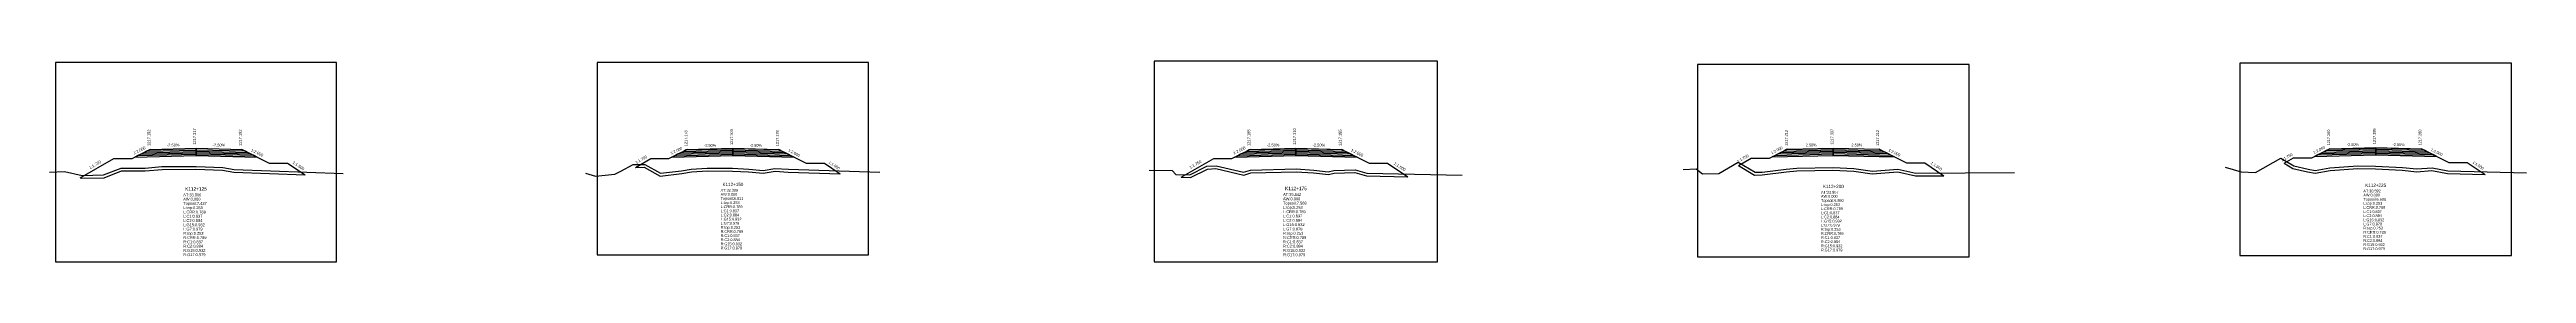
# Model space of a CAD drawing. Extents: x -7 to 78429, y 1189 to 1262.
# Drawn here: x 62827.2 to 63098.3, y 1204.9 to 1226.8 of the extents above; entities that cross this region are included whole.
import ezdxf
from ezdxf.enums import TextEntityAlignment as Align

# ---------------------------------------------------------------- set-up
doc = ezdxf.new("R2010")
doc.units = 0

msp = doc.modelspace()

# ---------------------------------------------------------------- linework, layer by layer
at = {"layer": 'A4_BORDER', "color": 7}
for points in [[(62827.89, 1204.922), (62858.656, 1204.922), (62858.656, 1226.676), (62827.89, 1226.676), (62827.89, 1204.922)], [(62887.176, 1205.681), (62916.876, 1205.681), (62916.876, 1226.681), (62887.176, 1226.681), (62887.176, 1205.681)], [(62948.134, 1204.909), (62979.128, 1204.909), (62979.128, 1226.824), (62948.134, 1226.824), (62948.134, 1204.909)], [(63007.581, 1205.464), (63037.281, 1205.464), (63037.281, 1226.464), (63007.581, 1226.464), (63007.581, 1205.464)], [(63066.926, 1205.599), (63096.626, 1205.599), (63096.626, 1226.599), (63066.926, 1226.599), (63066.926, 1205.599)]]:
    msp.add_lwpolyline(points, dxfattribs=at)
at = {"layer": 'CLEAR_GROUND', "color": 8}
for points in [[(62830.594, 1214.09), (62830.773, 1214.048), (62833.213, 1214.099), (62835.123, 1214.84), (62837.707, 1214.857), (62839.553, 1215.007), (62843.268, 1215.033), (62846.165, 1214.907), (62847.4, 1214.699), (62855.207, 1214.403)], [(62891.36, 1215.226), (62892.316, 1215.235), (62894.051, 1214.273), (62896.44, 1214.56), (62897.482, 1214.747), (62899.226, 1214.85), (62901.979, 1214.826), (62903.746, 1214.748), (62905.328, 1214.588), (62906.63, 1214.801), (62908.073, 1214.714), (62913.747, 1214.531)], [(62951.06, 1214.145), (62952.084, 1214.112), (62953.942, 1215.045), (62954.869, 1215.089), (62957.913, 1214.387), (62958.69, 1214.634), (62963.644, 1214.756), (62965.549, 1214.637), (62967.187, 1214.437), (62967.82, 1214.592), (62970.067, 1214.67), (62971.334, 1214.292), (62975.856, 1214.202)], [(63012.055, 1215.426), (63013.818, 1214.385), (63014.663, 1214.403), (63017.317, 1214.749), (63018.452, 1214.832), (63022.394, 1214.913), (63024.659, 1214.803), (63026.691, 1214.525), (63029.473, 1214.728), (63031.422, 1214.296), (63034.528, 1214.314)], [(63071.755, 1215.677), (63072.697, 1215.115), (63074.328, 1214.728), (63075.14, 1214.583), (63076.804, 1214.881), (63079.822, 1215.105), (63081.758, 1215.069), (63084.687, 1214.927), (63086.268, 1214.756), (63087.934, 1214.877), (63089.641, 1214.552), (63093.742, 1214.449)]]:
    msp.add_lwpolyline(points, dxfattribs=at)
at = {"layer": 'DESIGN_ROAD_TRIMMED', "color": 1}
for points in [[(62830.594, 1214.09), (62834.273, 1216.192), (62836.273, 1216.192), (62838.273, 1217.192), (62838.273, 1217.192), (62838.168, 1217.139), (62838.168, 1217.139), (62837.852, 1216.981), (62837.852, 1216.981), (62837.536, 1216.824), (62837.536, 1216.824), (62837.22, 1216.666), (62837.22, 1216.666), (62836.905, 1216.508), (62836.905, 1216.508), (62836.589, 1216.35), (62843.273, 1216.517), (62843.273, 1216.667), (62843.273, 1216.667), (62843.273, 1216.817), (62843.273, 1216.817), (62843.273, 1216.967), (62843.273, 1216.967), (62843.273, 1217.117), (62843.273, 1217.117), (62843.273, 1217.267), (62843.273, 1217.267), (62843.273, 1217.317), (62843.273, 1217.317), (62843.273, 1217.317), (62843.273, 1217.317), (62843.273, 1217.317), (62843.273, 1217.267), (62843.273, 1217.267), (62843.273, 1217.117), (62843.273, 1217.117), (62843.273, 1216.967), (62843.273, 1216.967), (62843.273, 1216.817), (62843.273, 1216.817), (62843.273, 1216.667), (62843.273, 1216.667), (62843.273, 1216.517), (62849.957, 1216.35), (62849.641, 1216.508), (62849.641, 1216.508), (62849.326, 1216.666), (62849.326, 1216.666), (62849.01, 1216.824), (62849.01, 1216.824), (62848.694, 1216.981), (62848.694, 1216.981), (62848.378, 1217.139), (62848.378, 1217.139), (62848.273, 1217.192), (62848.273, 1217.192), (62851.273, 1215.692), (62853.273, 1215.692), (62855.207, 1214.403)], [(62891.36, 1215.226), (62893.026, 1216.178), (62895.026, 1216.178), (62897.026, 1217.178), (62897.026, 1217.178), (62896.921, 1217.125), (62896.921, 1217.125), (62896.605, 1216.967), (62896.605, 1216.967), (62896.289, 1216.81), (62896.289, 1216.81), (62895.973, 1216.652), (62895.973, 1216.652), (62895.657, 1216.494), (62895.657, 1216.494), (62895.342, 1216.336), (62902.026, 1216.503), (62902.026, 1216.653), (62902.026, 1216.653), (62902.026, 1216.803), (62902.026, 1216.803), (62902.026, 1216.953), (62902.026, 1216.953), (62902.026, 1217.103), (62902.026, 1217.103), (62902.026, 1217.253), (62902.026, 1217.253), (62902.026, 1217.303), (62902.026, 1217.303), (62902.026, 1217.303), (62902.026, 1217.303), (62902.026, 1217.303), (62902.026, 1217.253), (62902.026, 1217.253), (62902.026, 1217.103), (62902.026, 1217.103), (62902.026, 1216.953), (62902.026, 1216.953), (62902.026, 1216.803), (62902.026, 1216.803), (62902.026, 1216.653), (62902.026, 1216.653), (62902.026, 1216.503), (62908.71, 1216.336), (62908.394, 1216.494), (62908.394, 1216.494), (62908.078, 1216.652), (62908.078, 1216.652), (62907.763, 1216.81), (62907.763, 1216.81), (62907.447, 1216.967), (62907.447, 1216.967), (62907.131, 1217.125), (62907.131, 1217.125), (62907.026, 1217.178), (62907.026, 1217.178), (62910.026, 1215.678), (62912.026, 1215.678), (62913.747, 1214.531)], [(62951.06, 1214.145), (62954.631, 1216.185), (62956.631, 1216.185), (62958.631, 1217.185), (62958.631, 1217.185), (62958.526, 1217.132), (62958.526, 1217.132), (62958.21, 1216.974), (62958.21, 1216.974), (62957.894, 1216.817), (62957.894, 1216.817), (62957.578, 1216.659), (62957.578, 1216.659), (62957.263, 1216.501), (62957.263, 1216.501), (62956.947, 1216.343), (62963.631, 1216.51), (62963.631, 1216.66), (62963.631, 1216.66), (62963.631, 1216.81), (62963.631, 1216.81), (62963.631, 1216.96), (62963.631, 1216.96), (62963.631, 1217.11), (62963.631, 1217.11), (62963.631, 1217.26), (62963.631, 1217.26), (62963.631, 1217.31), (62963.631, 1217.31), (62963.631, 1217.31), (62963.631, 1217.31), (62963.631, 1217.31), (62963.631, 1217.26), (62963.631, 1217.26), (62963.631, 1217.11), (62963.631, 1217.11), (62963.631, 1216.96), (62963.631, 1216.96), (62963.631, 1216.81), (62963.631, 1216.81), (62963.631, 1216.66), (62963.631, 1216.66), (62963.631, 1216.51), (62970.315, 1216.343), (62969.999, 1216.501), (62969.999, 1216.501), (62969.684, 1216.659), (62969.684, 1216.659), (62969.368, 1216.817), (62969.368, 1216.817), (62969.052, 1216.974), (62969.052, 1216.974), (62968.736, 1217.132), (62968.736, 1217.132), (62968.631, 1217.185), (62968.631, 1217.185), (62971.631, 1215.685), (62973.631, 1215.685), (62975.856, 1214.202)], [(63012.055, 1215.426), (63013.431, 1216.212), (63015.431, 1216.212), (63017.431, 1217.212), (63017.431, 1217.212), (63017.325, 1217.159), (63017.325, 1217.159), (63017.01, 1217.001), (63017.01, 1217.001), (63016.694, 1216.844), (63016.694, 1216.844), (63016.378, 1216.686), (63016.378, 1216.686), (63016.062, 1216.528), (63016.062, 1216.528), (63015.746, 1216.37), (63022.431, 1216.537), (63022.431, 1216.687), (63022.431, 1216.687), (63022.431, 1216.837), (63022.431, 1216.837), (63022.431, 1216.987), (63022.431, 1216.987), (63022.431, 1217.137), (63022.431, 1217.137), (63022.431, 1217.287), (63022.431, 1217.287), (63022.431, 1217.337), (63022.431, 1217.337), (63022.431, 1217.337), (63022.431, 1217.337), (63022.431, 1217.337), (63022.431, 1217.287), (63022.431, 1217.287), (63022.431, 1217.137), (63022.431, 1217.137), (63022.431, 1216.987), (63022.431, 1216.987), (63022.431, 1216.837), (63022.431, 1216.837), (63022.431, 1216.687), (63022.431, 1216.687), (63022.431, 1216.537), (63029.115, 1216.37), (63028.799, 1216.528), (63028.799, 1216.528), (63028.483, 1216.686), (63028.483, 1216.686), (63028.168, 1216.844), (63028.168, 1216.844), (63027.852, 1217.001), (63027.852, 1217.001), (63027.536, 1217.159), (63027.536, 1217.159), (63027.431, 1217.212), (63027.431, 1217.212), (63030.431, 1215.712), (63032.431, 1215.712), (63034.528, 1214.314)], [(63071.755, 1215.677), (63072.776, 1216.26), (63074.776, 1216.26), (63076.776, 1217.26), (63076.776, 1217.26), (63076.67, 1217.207), (63076.67, 1217.207), (63076.355, 1217.049), (63076.355, 1217.049), (63076.039, 1216.892), (63076.039, 1216.892), (63075.723, 1216.734), (63075.723, 1216.734), (63075.407, 1216.576), (63075.407, 1216.576), (63075.091, 1216.418), (63081.776, 1216.585), (63081.776, 1216.735), (63081.776, 1216.735), (63081.776, 1216.885), (63081.776, 1216.885), (63081.776, 1217.035), (63081.776, 1217.035), (63081.776, 1217.185), (63081.776, 1217.185), (63081.776, 1217.335), (63081.776, 1217.335), (63081.776, 1217.385), (63081.776, 1217.385), (63081.776, 1217.385), (63081.776, 1217.385), (63081.776, 1217.385), (63081.776, 1217.335), (63081.776, 1217.335), (63081.776, 1217.185), (63081.776, 1217.185), (63081.776, 1217.035), (63081.776, 1217.035), (63081.776, 1216.885), (63081.776, 1216.885), (63081.776, 1216.735), (63081.776, 1216.735), (63081.776, 1216.585), (63088.46, 1216.418), (63088.144, 1216.576), (63088.144, 1216.576), (63087.828, 1216.734), (63087.828, 1216.734), (63087.512, 1216.892), (63087.512, 1216.892), (63087.197, 1217.049), (63087.197, 1217.049), (63086.881, 1217.207), (63086.881, 1217.207), (63086.776, 1217.26), (63086.776, 1217.26), (63089.776, 1215.76), (63091.776, 1215.76), (63093.742, 1214.449)]]:
    msp.add_lwpolyline(points, dxfattribs=at)
at = {"layer": 'FINISHED_ROAD', "color": 2}
for points in [[(62834.273, 1216.192), (62836.273, 1216.192), (62838.273, 1217.192), (62838.273, 1217.192), (62843.273, 1217.317), (62848.273, 1217.192), (62848.273, 1217.192), (62851.273, 1215.692), (62853.273, 1215.692)], [(62893.026, 1216.178), (62895.026, 1216.178), (62897.026, 1217.178), (62897.026, 1217.178), (62902.026, 1217.303), (62907.026, 1217.178), (62907.026, 1217.178), (62910.026, 1215.678), (62912.026, 1215.678)], [(62954.631, 1216.185), (62956.631, 1216.185), (62958.631, 1217.185), (62958.631, 1217.185), (62963.631, 1217.31), (62968.631, 1217.185), (62968.631, 1217.185), (62971.631, 1215.685), (62973.631, 1215.685)], [(63013.431, 1216.212), (63015.431, 1216.212), (63017.431, 1217.212), (63017.431, 1217.212), (63022.431, 1217.337), (63027.431, 1217.212), (63027.431, 1217.212), (63030.431, 1215.712), (63032.431, 1215.712)], [(63072.776, 1216.26), (63074.776, 1216.26), (63076.776, 1217.26), (63076.776, 1217.26), (63081.776, 1217.385), (63086.776, 1217.26), (63086.776, 1217.26), (63089.776, 1215.76), (63091.776, 1215.76)]]:
    msp.add_lwpolyline(points, dxfattribs=at)
at = {"layer": 'LAYER_0', "color": 4}
for points in [[(62838.273, 1217.192), (62838.168, 1217.139), (62843.273, 1217.267), (62843.273, 1217.317)], [(62897.026, 1217.178), (62896.921, 1217.125), (62902.026, 1217.253), (62902.026, 1217.303)], [(62958.631, 1217.185), (62958.526, 1217.132), (62963.631, 1217.26), (62963.631, 1217.31)], [(63017.431, 1217.212), (63017.325, 1217.159), (63022.431, 1217.287), (63022.431, 1217.337)], [(63076.776, 1217.26), (63076.67, 1217.207), (63081.776, 1217.335), (63081.776, 1217.385)]]:
    msp.add_lwpolyline(points, dxfattribs=at)
at = {"layer": 'LAYER_1', "color": 4}
for points in [[(62838.168, 1217.139), (62837.852, 1216.981), (62843.273, 1217.117), (62843.273, 1217.267)], [(62896.921, 1217.125), (62896.605, 1216.967), (62902.026, 1217.103), (62902.026, 1217.253)], [(62958.526, 1217.132), (62958.21, 1216.974), (62963.631, 1217.11), (62963.631, 1217.26)], [(63017.325, 1217.159), (63017.01, 1217.001), (63022.431, 1217.137), (63022.431, 1217.287)], [(63076.67, 1217.207), (63076.355, 1217.049), (63081.776, 1217.185), (63081.776, 1217.335)]]:
    msp.add_lwpolyline(points, dxfattribs=at)
at = {"layer": 'LAYER_10', "color": 6}
for points in [[(62849.326, 1216.666), (62849.641, 1216.508), (62843.273, 1216.667), (62843.273, 1216.817)], [(62908.078, 1216.652), (62908.394, 1216.494), (62902.026, 1216.653), (62902.026, 1216.803)], [(62969.684, 1216.659), (62969.999, 1216.501), (62963.631, 1216.66), (62963.631, 1216.81)], [(63028.483, 1216.686), (63028.799, 1216.528), (63022.431, 1216.687), (63022.431, 1216.837)], [(63087.828, 1216.734), (63088.144, 1216.576), (63081.776, 1216.735), (63081.776, 1216.885)]]:
    msp.add_lwpolyline(points, dxfattribs=at)
at = {"layer": 'LAYER_11', "color": 6}
for points in [[(62849.641, 1216.508), (62849.957, 1216.35), (62843.273, 1216.517), (62843.273, 1216.667)], [(62908.394, 1216.494), (62908.71, 1216.336), (62902.026, 1216.503), (62902.026, 1216.653)], [(62969.999, 1216.501), (62970.315, 1216.343), (62963.631, 1216.51), (62963.631, 1216.66)], [(63028.799, 1216.528), (63029.115, 1216.37), (63022.431, 1216.537), (63022.431, 1216.687)], [(63088.144, 1216.576), (63088.46, 1216.418), (63081.776, 1216.585), (63081.776, 1216.735)]]:
    msp.add_lwpolyline(points, dxfattribs=at)
at = {"layer": 'LAYER_2', "color": 4}
for points in [[(62837.852, 1216.981), (62837.536, 1216.824), (62843.273, 1216.967), (62843.273, 1217.117)], [(62896.605, 1216.967), (62896.289, 1216.81), (62902.026, 1216.953), (62902.026, 1217.103)], [(62958.21, 1216.974), (62957.894, 1216.817), (62963.631, 1216.96), (62963.631, 1217.11)], [(63017.01, 1217.001), (63016.694, 1216.844), (63022.431, 1216.987), (63022.431, 1217.137)], [(63076.355, 1217.049), (63076.039, 1216.892), (63081.776, 1217.035), (63081.776, 1217.185)]]:
    msp.add_lwpolyline(points, dxfattribs=at)
at = {"layer": 'LAYER_3', "color": 4}
for points in [[(62837.536, 1216.824), (62837.22, 1216.666), (62843.273, 1216.817), (62843.273, 1216.967)], [(62896.289, 1216.81), (62895.973, 1216.652), (62902.026, 1216.803), (62902.026, 1216.953)], [(62957.894, 1216.817), (62957.578, 1216.659), (62963.631, 1216.81), (62963.631, 1216.96)], [(63016.694, 1216.844), (63016.378, 1216.686), (63022.431, 1216.837), (63022.431, 1216.987)], [(63076.039, 1216.892), (63075.723, 1216.734), (63081.776, 1216.885), (63081.776, 1217.035)]]:
    msp.add_lwpolyline(points, dxfattribs=at)
at = {"layer": 'LAYER_4', "color": 4}
for points in [[(62837.22, 1216.666), (62836.905, 1216.508), (62843.273, 1216.667), (62843.273, 1216.817)], [(62895.973, 1216.652), (62895.657, 1216.494), (62902.026, 1216.653), (62902.026, 1216.803)], [(62957.578, 1216.659), (62957.263, 1216.501), (62963.631, 1216.66), (62963.631, 1216.81)], [(63016.378, 1216.686), (63016.062, 1216.528), (63022.431, 1216.687), (63022.431, 1216.837)], [(63075.723, 1216.734), (63075.407, 1216.576), (63081.776, 1216.735), (63081.776, 1216.885)]]:
    msp.add_lwpolyline(points, dxfattribs=at)
at = {"layer": 'LAYER_5', "color": 4}
for points in [[(62836.905, 1216.508), (62836.589, 1216.35), (62843.273, 1216.517), (62843.273, 1216.667)], [(62895.657, 1216.494), (62895.342, 1216.336), (62902.026, 1216.503), (62902.026, 1216.653)], [(62957.263, 1216.501), (62956.947, 1216.343), (62963.631, 1216.51), (62963.631, 1216.66)], [(63016.062, 1216.528), (63015.746, 1216.37), (63022.431, 1216.537), (63022.431, 1216.687)], [(63075.407, 1216.576), (63075.091, 1216.418), (63081.776, 1216.585), (63081.776, 1216.735)]]:
    msp.add_lwpolyline(points, dxfattribs=at)
at = {"layer": 'LAYER_6', "color": 6}
for points in [[(62848.273, 1217.192), (62848.378, 1217.139), (62843.273, 1217.267), (62843.273, 1217.317)], [(62907.026, 1217.178), (62907.131, 1217.125), (62902.026, 1217.253), (62902.026, 1217.303)], [(62968.631, 1217.185), (62968.736, 1217.132), (62963.631, 1217.26), (62963.631, 1217.31)], [(63027.431, 1217.212), (63027.536, 1217.159), (63022.431, 1217.287), (63022.431, 1217.337)], [(63086.776, 1217.26), (63086.881, 1217.207), (63081.776, 1217.335), (63081.776, 1217.385)]]:
    msp.add_lwpolyline(points, dxfattribs=at)
at = {"layer": 'LAYER_7', "color": 6}
for points in [[(62848.378, 1217.139), (62848.694, 1216.981), (62843.273, 1217.117), (62843.273, 1217.267)], [(62907.131, 1217.125), (62907.447, 1216.967), (62902.026, 1217.103), (62902.026, 1217.253)], [(62968.736, 1217.132), (62969.052, 1216.974), (62963.631, 1217.11), (62963.631, 1217.26)], [(63027.536, 1217.159), (63027.852, 1217.001), (63022.431, 1217.137), (63022.431, 1217.287)], [(63086.881, 1217.207), (63087.197, 1217.049), (63081.776, 1217.185), (63081.776, 1217.335)]]:
    msp.add_lwpolyline(points, dxfattribs=at)
at = {"layer": 'LAYER_8', "color": 6}
for points in [[(62848.694, 1216.981), (62849.01, 1216.824), (62843.273, 1216.967), (62843.273, 1217.117)], [(62907.447, 1216.967), (62907.763, 1216.81), (62902.026, 1216.953), (62902.026, 1217.103)], [(62969.052, 1216.974), (62969.368, 1216.817), (62963.631, 1216.96), (62963.631, 1217.11)], [(63027.852, 1217.001), (63028.168, 1216.844), (63022.431, 1216.987), (63022.431, 1217.137)], [(63087.197, 1217.049), (63087.512, 1216.892), (63081.776, 1217.035), (63081.776, 1217.185)]]:
    msp.add_lwpolyline(points, dxfattribs=at)
at = {"layer": 'LAYER_9', "color": 6}
for points in [[(62849.01, 1216.824), (62849.326, 1216.666), (62843.273, 1216.817), (62843.273, 1216.967)], [(62907.763, 1216.81), (62908.078, 1216.652), (62902.026, 1216.803), (62902.026, 1216.953)], [(62969.368, 1216.817), (62969.684, 1216.659), (62963.631, 1216.81), (62963.631, 1216.96)], [(63028.168, 1216.844), (63028.483, 1216.686), (63022.431, 1216.837), (63022.431, 1216.987)], [(63087.512, 1216.892), (63087.828, 1216.734), (63081.776, 1216.885), (63081.776, 1217.035)]]:
    msp.add_lwpolyline(points, dxfattribs=at)
at = {"layer": 'NATURAL_GROUND', "color": 3}
for points in [[(62827.246, 1214.699), (62828.898, 1214.79), (62830.804, 1214.349), (62833.154, 1214.398), (62835.066, 1215.14), (62837.694, 1215.157), (62839.54, 1215.307), (62843.273, 1215.333), (62846.197, 1215.206), (62847.431, 1214.998), (62859.389, 1214.544)], [(62885.882, 1214.593), (62887.003, 1214.282), (62889.097, 1214.471), (62889.747, 1214.823), (62891.097, 1215.524), (62892.392, 1215.535), (62894.112, 1214.583), (62896.396, 1214.857), (62897.447, 1215.046), (62899.219, 1215.15), (62901.987, 1215.126), (62903.768, 1215.047), (62905.319, 1214.89), (62906.615, 1215.102), (62908.087, 1215.014), (62918.086, 1214.69)], [(62947.583, 1214.938), (62950.071, 1214.883), (62950.471, 1214.464), (62952.017, 1214.414), (62953.864, 1215.341), (62954.896, 1215.391), (62957.9, 1214.698), (62958.64, 1214.933), (62963.65, 1215.057), (62965.577, 1214.936), (62967.169, 1214.741), (62967.778, 1214.891), (62970.106, 1214.972), (62971.381, 1214.591), (62981.817, 1214.382)], [(63006.019, 1214.978), (63007.433, 1215.062), (63008.11, 1214.505), (63009.915, 1214.571), (63012.016, 1215.798), (63013.897, 1214.687), (63014.641, 1214.702), (63017.287, 1215.048), (63018.438, 1215.132), (63022.399, 1215.213), (63024.687, 1215.102), (63026.701, 1214.826), (63029.495, 1215.031), (63031.454, 1214.597), (63042.267, 1214.657)], [(63065.302, 1215.262), (63067.059, 1214.73), (63068.617, 1214.682), (63071.392, 1216.243), (63072.812, 1215.396), (63074.39, 1215.021), (63075.14, 1214.888), (63076.767, 1215.179), (63079.814, 1215.405), (63081.768, 1215.369), (63084.711, 1215.226), (63086.274, 1215.057), (63087.952, 1215.179), (63089.673, 1214.851), (63098.276, 1214.635)]]:
    msp.add_lwpolyline(points, dxfattribs=at)
at = {"layer": 'STRUCTURE_LEFT', "color": 4}
for points in [[(62838.273, 1217.192), (62838.168, 1217.139), (62838.168, 1217.139), (62837.852, 1216.981), (62837.852, 1216.981), (62837.536, 1216.824), (62837.536, 1216.824), (62837.22, 1216.666), (62837.22, 1216.666), (62836.905, 1216.508), (62836.905, 1216.508), (62836.589, 1216.35), (62843.273, 1216.517), (62843.273, 1216.667), (62843.273, 1216.667), (62843.273, 1216.817), (62843.273, 1216.817), (62843.273, 1216.967), (62843.273, 1216.967), (62843.273, 1217.117), (62843.273, 1217.117), (62843.273, 1217.267), (62843.273, 1217.267), (62843.273, 1217.317), (62843.273, 1217.317)], [(62897.026, 1217.178), (62896.921, 1217.125), (62896.921, 1217.125), (62896.605, 1216.967), (62896.605, 1216.967), (62896.289, 1216.81), (62896.289, 1216.81), (62895.973, 1216.652), (62895.973, 1216.652), (62895.657, 1216.494), (62895.657, 1216.494), (62895.342, 1216.336), (62902.026, 1216.503), (62902.026, 1216.653), (62902.026, 1216.653), (62902.026, 1216.803), (62902.026, 1216.803), (62902.026, 1216.953), (62902.026, 1216.953), (62902.026, 1217.103), (62902.026, 1217.103), (62902.026, 1217.253), (62902.026, 1217.253), (62902.026, 1217.303), (62902.026, 1217.303)], [(62958.631, 1217.185), (62958.526, 1217.132), (62958.526, 1217.132), (62958.21, 1216.974), (62958.21, 1216.974), (62957.894, 1216.817), (62957.894, 1216.817), (62957.578, 1216.659), (62957.578, 1216.659), (62957.263, 1216.501), (62957.263, 1216.501), (62956.947, 1216.343), (62963.631, 1216.51), (62963.631, 1216.66), (62963.631, 1216.66), (62963.631, 1216.81), (62963.631, 1216.81), (62963.631, 1216.96), (62963.631, 1216.96), (62963.631, 1217.11), (62963.631, 1217.11), (62963.631, 1217.26), (62963.631, 1217.26), (62963.631, 1217.31), (62963.631, 1217.31)], [(63017.431, 1217.212), (63017.325, 1217.159), (63017.325, 1217.159), (63017.01, 1217.001), (63017.01, 1217.001), (63016.694, 1216.844), (63016.694, 1216.844), (63016.378, 1216.686), (63016.378, 1216.686), (63016.062, 1216.528), (63016.062, 1216.528), (63015.746, 1216.37), (63022.431, 1216.537), (63022.431, 1216.687), (63022.431, 1216.687), (63022.431, 1216.837), (63022.431, 1216.837), (63022.431, 1216.987), (63022.431, 1216.987), (63022.431, 1217.137), (63022.431, 1217.137), (63022.431, 1217.287), (63022.431, 1217.287), (63022.431, 1217.337), (63022.431, 1217.337)], [(63076.776, 1217.26), (63076.67, 1217.207), (63076.67, 1217.207), (63076.355, 1217.049), (63076.355, 1217.049), (63076.039, 1216.892), (63076.039, 1216.892), (63075.723, 1216.734), (63075.723, 1216.734), (63075.407, 1216.576), (63075.407, 1216.576), (63075.091, 1216.418), (63081.776, 1216.585), (63081.776, 1216.735), (63081.776, 1216.735), (63081.776, 1216.885), (63081.776, 1216.885), (63081.776, 1217.035), (63081.776, 1217.035), (63081.776, 1217.185), (63081.776, 1217.185), (63081.776, 1217.335), (63081.776, 1217.335), (63081.776, 1217.385), (63081.776, 1217.385)]]:
    msp.add_lwpolyline(points, dxfattribs=at)
at = {"layer": 'STRUCTURE_RIGHT', "color": 6}
for points in [[(62843.273, 1217.317), (62843.273, 1217.317), (62843.273, 1217.267), (62843.273, 1217.267), (62843.273, 1217.117), (62843.273, 1217.117), (62843.273, 1216.967), (62843.273, 1216.967), (62843.273, 1216.817), (62843.273, 1216.817), (62843.273, 1216.667), (62843.273, 1216.667), (62843.273, 1216.517), (62849.957, 1216.35), (62849.641, 1216.508), (62849.641, 1216.508), (62849.326, 1216.666), (62849.326, 1216.666), (62849.01, 1216.824), (62849.01, 1216.824), (62848.694, 1216.981), (62848.694, 1216.981), (62848.378, 1217.139), (62848.378, 1217.139), (62848.273, 1217.192)], [(62902.026, 1217.303), (62902.026, 1217.303), (62902.026, 1217.253), (62902.026, 1217.253), (62902.026, 1217.103), (62902.026, 1217.103), (62902.026, 1216.953), (62902.026, 1216.953), (62902.026, 1216.803), (62902.026, 1216.803), (62902.026, 1216.653), (62902.026, 1216.653), (62902.026, 1216.503), (62908.71, 1216.336), (62908.394, 1216.494), (62908.394, 1216.494), (62908.078, 1216.652), (62908.078, 1216.652), (62907.763, 1216.81), (62907.763, 1216.81), (62907.447, 1216.967), (62907.447, 1216.967), (62907.131, 1217.125), (62907.131, 1217.125), (62907.026, 1217.178)], [(62963.631, 1217.31), (62963.631, 1217.31), (62963.631, 1217.26), (62963.631, 1217.26), (62963.631, 1217.11), (62963.631, 1217.11), (62963.631, 1216.96), (62963.631, 1216.96), (62963.631, 1216.81), (62963.631, 1216.81), (62963.631, 1216.66), (62963.631, 1216.66), (62963.631, 1216.51), (62970.315, 1216.343), (62969.999, 1216.501), (62969.999, 1216.501), (62969.684, 1216.659), (62969.684, 1216.659), (62969.368, 1216.817), (62969.368, 1216.817), (62969.052, 1216.974), (62969.052, 1216.974), (62968.736, 1217.132), (62968.736, 1217.132), (62968.631, 1217.185)], [(63022.431, 1217.337), (63022.431, 1217.337), (63022.431, 1217.287), (63022.431, 1217.287), (63022.431, 1217.137), (63022.431, 1217.137), (63022.431, 1216.987), (63022.431, 1216.987), (63022.431, 1216.837), (63022.431, 1216.837), (63022.431, 1216.687), (63022.431, 1216.687), (63022.431, 1216.537), (63029.115, 1216.37), (63028.799, 1216.528), (63028.799, 1216.528), (63028.483, 1216.686), (63028.483, 1216.686), (63028.168, 1216.844), (63028.168, 1216.844), (63027.852, 1217.001), (63027.852, 1217.001), (63027.536, 1217.159), (63027.536, 1217.159), (63027.431, 1217.212)], [(63081.776, 1217.385), (63081.776, 1217.385), (63081.776, 1217.335), (63081.776, 1217.335), (63081.776, 1217.185), (63081.776, 1217.185), (63081.776, 1217.035), (63081.776, 1217.035), (63081.776, 1216.885), (63081.776, 1216.885), (63081.776, 1216.735), (63081.776, 1216.735), (63081.776, 1216.585), (63088.46, 1216.418), (63088.144, 1216.576), (63088.144, 1216.576), (63087.828, 1216.734), (63087.828, 1216.734), (63087.512, 1216.892), (63087.512, 1216.892), (63087.197, 1217.049), (63087.197, 1217.049), (63086.881, 1217.207), (63086.881, 1217.207), (63086.776, 1217.26)]]:
    msp.add_lwpolyline(points, dxfattribs=at)

# ---------------------------------------------------------------- texts
at = {"layer": 'INFO_TEXT'}
for s, height, p in [('AT:33.006', 0.31, (62841.875, 1212.07)), ('AW:0.000', 0.31, (62841.875, 1211.603)), ('AT:32.309', 0.3, (62900.676, 1212.581)), ('AW:0.000', 0.3, (62900.676, 1212.131)), ('Topsoil:6.811', 0.3, (62900.676, 1211.681)), ('L:top:0.253', 0.3, (62900.676, 1211.231)), ('AT:35.842', 0.31, (62962.222, 1212.11)), ('AW:0.000', 0.31, (62962.222, 1211.64)), ('AT:33.907', 0.3, (63021.081, 1212.364)), ('AW:0.000', 0.3, (63021.081, 1211.914)), ('Topsoil:6.860', 0.3, (63021.081, 1211.464)), ('AT:30.592', 0.3, (63080.426, 1212.499)), ('AW:0.000', 0.3, (63080.426, 1212.049)), ('Topsoil:6.688', 0.3, (63080.426, 1211.599)), ('Topsoil:7.437', 0.31, (62841.875, 1211.137)), ('L:top:0.253', 0.31, (62841.875, 1210.671)), ('L:CRR:0.789', 0.31, (62841.875, 1210.205)), ('L:C1:0.837', 0.31, (62841.875, 1209.739)), ('L:C2:0.884', 0.31, (62841.875, 1209.273)), ('L:G15:0.932', 0.31, (62841.875, 1208.806)), ('L:CRR:0.789', 0.3, (62900.676, 1210.781)), ('L:C1:0.837', 0.3, (62900.676, 1210.331)), ('L:C2:0.884', 0.3, (62900.676, 1209.881)), ('L:G15:0.932', 0.3, (62900.676, 1209.431)), ('L:G7:0.979', 0.3, (62900.676, 1208.981)), ('R:top:0.253', 0.3, (62900.676, 1208.531)), ('Topsoil:7.568', 0.31, (62962.222, 1211.17)), ('L:top:0.253', 0.31, (62962.222, 1210.701)), ('L:CRR:0.789', 0.31, (62962.222, 1210.231)), ('L:C1:0.837', 0.31, (62962.222, 1209.762)), ('L:C2:0.884', 0.31, (62962.222, 1209.292)), ('L:G15:0.932', 0.31, (62962.222, 1208.822)), ('L:top:0.253', 0.3, (63021.081, 1211.014)), ('L:CRR:0.789', 0.3, (63021.081, 1210.564)), ('L:C1:0.837', 0.3, (63021.081, 1210.114)), ('L:C2:0.884', 0.3, (63021.081, 1209.664)), ('L:G15:0.932', 0.3, (63021.081, 1209.214)), ('L:G7:0.979', 0.3, (63021.081, 1208.764)), ('L:top:0.253', 0.3, (63080.426, 1211.149)), ('L:CRR:0.789', 0.3, (63080.426, 1210.699)), ('L:C1:0.837', 0.3, (63080.426, 1210.249)), ('L:C2:0.884', 0.3, (63080.426, 1209.799)), ('L:G15:0.932', 0.3, (63080.426, 1209.349)), ('L:G7:0.979', 0.3, (63080.426, 1208.899)), ('L:G7:0.979', 0.31, (62841.875, 1208.34)), ('R:top:0.253', 0.31, (62841.875, 1207.874)), ('R:CRR:0.789', 0.31, (62841.875, 1207.408)), ('R:C1:0.837', 0.31, (62841.875, 1206.942)), ('R:C2:0.884', 0.31, (62841.875, 1206.476)), ('R:G15:0.932', 0.31, (62841.875, 1206.009)), ('R:CRR:0.789', 0.3, (62900.676, 1208.081)), ('R:C1:0.837', 0.3, (62900.676, 1207.631)), ('R:C2:0.884', 0.3, (62900.676, 1207.181)), ('R:G15:0.932', 0.3, (62900.676, 1206.731)), ('R:G17:0.979', 0.3, (62900.676, 1206.281)), ('L:G7:0.979', 0.31, (62962.222, 1208.353)), ('R:top:0.253', 0.31, (62962.222, 1207.883)), ('R:CRR:0.789', 0.31, (62962.222, 1207.414)), ('R:C1:0.837', 0.31, (62962.222, 1206.944)), ('R:C2:0.884', 0.31, (62962.222, 1206.474)), ('R:G15:0.932', 0.31, (62962.222, 1206.005)), ('R:top:0.253', 0.3, (63021.081, 1208.314)), ('R:CRR:0.789', 0.3, (63021.081, 1207.864)), ('R:C1:0.837', 0.3, (63021.081, 1207.414)), ('R:C2:0.884', 0.3, (63021.081, 1206.964)), ('R:G15:0.932', 0.3, (63021.081, 1206.514)), ('R:G17:0.979', 0.3, (63021.081, 1206.064)), ('R:top:0.253', 0.3, (63080.426, 1208.449)), ('R:CRR:0.789', 0.3, (63080.426, 1207.999)), ('R:C1:0.837', 0.3, (63080.426, 1207.549)), ('R:C2:0.884', 0.3, (63080.426, 1207.099)), ('R:G15:0.932', 0.3, (63080.426, 1206.649)), ('R:G17:0.979', 0.3, (63080.426, 1206.199)), ('R:G17:0.979', 0.31, (62841.875, 1205.543)), ('R:G17:0.979', 0.31, (62962.222, 1205.535))]:
    msp.add_text(s, height=height, dxfattribs=at).set_placement(p)
at = {"layer": 'LEFT_TEXT_H'}
for s, height, p in [('1217.192', 0.311, (62838.273, 1217.565)), ('1217.178', 0.3, (62897.026, 1217.538)), ('1217.185', 0.313, (62958.631, 1217.561)), ('1217.212', 0.3, (63017.431, 1217.572)), ('1217.260', 0.3, (63076.776, 1217.62))]:
    msp.add_text(s, height=height, rotation=90, dxfattribs=at).set_placement(p)
at = {"layer": 'POINT_TEXT_H'}
for s, height, p in [('1217.317', 0.311, (62843.273, 1217.69)), ('1217.303', 0.3, (62902.026, 1217.663)), ('1217.310', 0.313, (62963.631, 1217.686)), ('1217.337', 0.3, (63022.431, 1217.697)), ('1217.385', 0.3, (63081.776, 1217.745))]:
    msp.add_text(s, height=height, rotation=90, dxfattribs=at).set_placement(p)
at = {"layer": 'RIGHT_TEXT_H'}
for s, height, p in [('1217.192', 0.311, (62848.273, 1217.565)), ('1217.178', 0.3, (62907.026, 1217.538)), ('1217.185', 0.313, (62968.631, 1217.561)), ('1217.212', 0.3, (63027.431, 1217.572)), ('1217.260', 0.3, (63086.776, 1217.62))]:
    msp.add_text(s, height=height, rotation=90, dxfattribs=at).set_placement(p)
at = {"layer": 'SLOPE_left'}
for s, height, rotation, p in [('1:2.000', 0.311, 26.565, (62837.19, 1216.859)), ('1:2.000', 0.3, 26.565, (62895.945, 1216.839)), ('1:2.000', 0.313, 26.565, (62957.547, 1216.853)), ('1:2.000', 0.3, 26.565, (63016.35, 1216.873)), ('1:2.000', 0.3, 26.565, (63075.695, 1216.921)), ('1:1.750', 0.311, 29.745, (62832.341, 1215.303)), ('1:1.750', 0.3, 29.745, (62892.104, 1215.858)), ('1:1.750', 0.313, 29.745, (62952.753, 1215.328)), ('1:1.750', 0.3, 29.745, (63012.654, 1215.975)), ('1:1.750', 0.3, 29.745, (63072.176, 1216.125))]:
    msp.add_text(s, height=height, rotation=rotation, dxfattribs=at).set_placement(p, align=Align.BOTTOM_CENTER)
at = {"layer": 'SLOPE_right'}
for s, height, rotation, p in [('1:2.000', 0.311, -26.565, (62849.856, 1216.609)), ('1:2.000', 0.3, -26.565, (62908.606, 1216.589)), ('1:2.000', 0.313, -26.565, (62970.215, 1216.603)), ('1:2.000', 0.3, -26.565, (63029.011, 1216.623)), ('1:2.000', 0.3, -26.565, (63088.356, 1216.671)), ('1:1.500', 0.311, -33.69, (62854.344, 1215.202)), ('1:1.500', 0.3, -33.69, (62912.986, 1215.254)), ('1:1.500', 0.313, -33.69, (62974.848, 1215.1)), ('1:1.500', 0.3, -33.69, (63033.579, 1215.163)), ('1:1.500', 0.3, -33.69, (63092.859, 1215.254))]:
    msp.add_text(s, height=height, rotation=rotation, dxfattribs=at).set_placement(p, align=Align.BOTTOM_CENTER)
at = {"layer": 'SLOPE_TEXT'}
for height, p in [(0.311, (62840.773, 1217.503)), (0.311, (62845.773, 1217.503)), (0.3, (62899.526, 1217.481)), (0.3, (62904.526, 1217.481)), (0.313, (62961.131, 1217.498)), (0.313, (62966.131, 1217.498)), (0.3, (63019.931, 1217.514)), (0.3, (63024.931, 1217.514)), (0.3, (63079.276, 1217.562)), (0.3, (63084.276, 1217.562))]:
    msp.add_text('-2.50%', height=height, dxfattribs=at).set_placement(p, align=Align.CENTER)
at = {"layer": 'STATION_TITLE'}
for s, height, p in [('K112+125', 0.373, (62843.273, 1212.691)), ('K112+150', 0.36, (62902.026, 1213.181)), ('K112+175', 0.376, (62963.631, 1212.736)), ('K112+200', 0.36, (63022.431, 1212.964)), ('K112+225', 0.36, (63081.776, 1213.099))]:
    msp.add_text(s, height=height, dxfattribs=at).set_placement(p, align=Align.CENTER)

doc.saveas('drawing.dxf')
